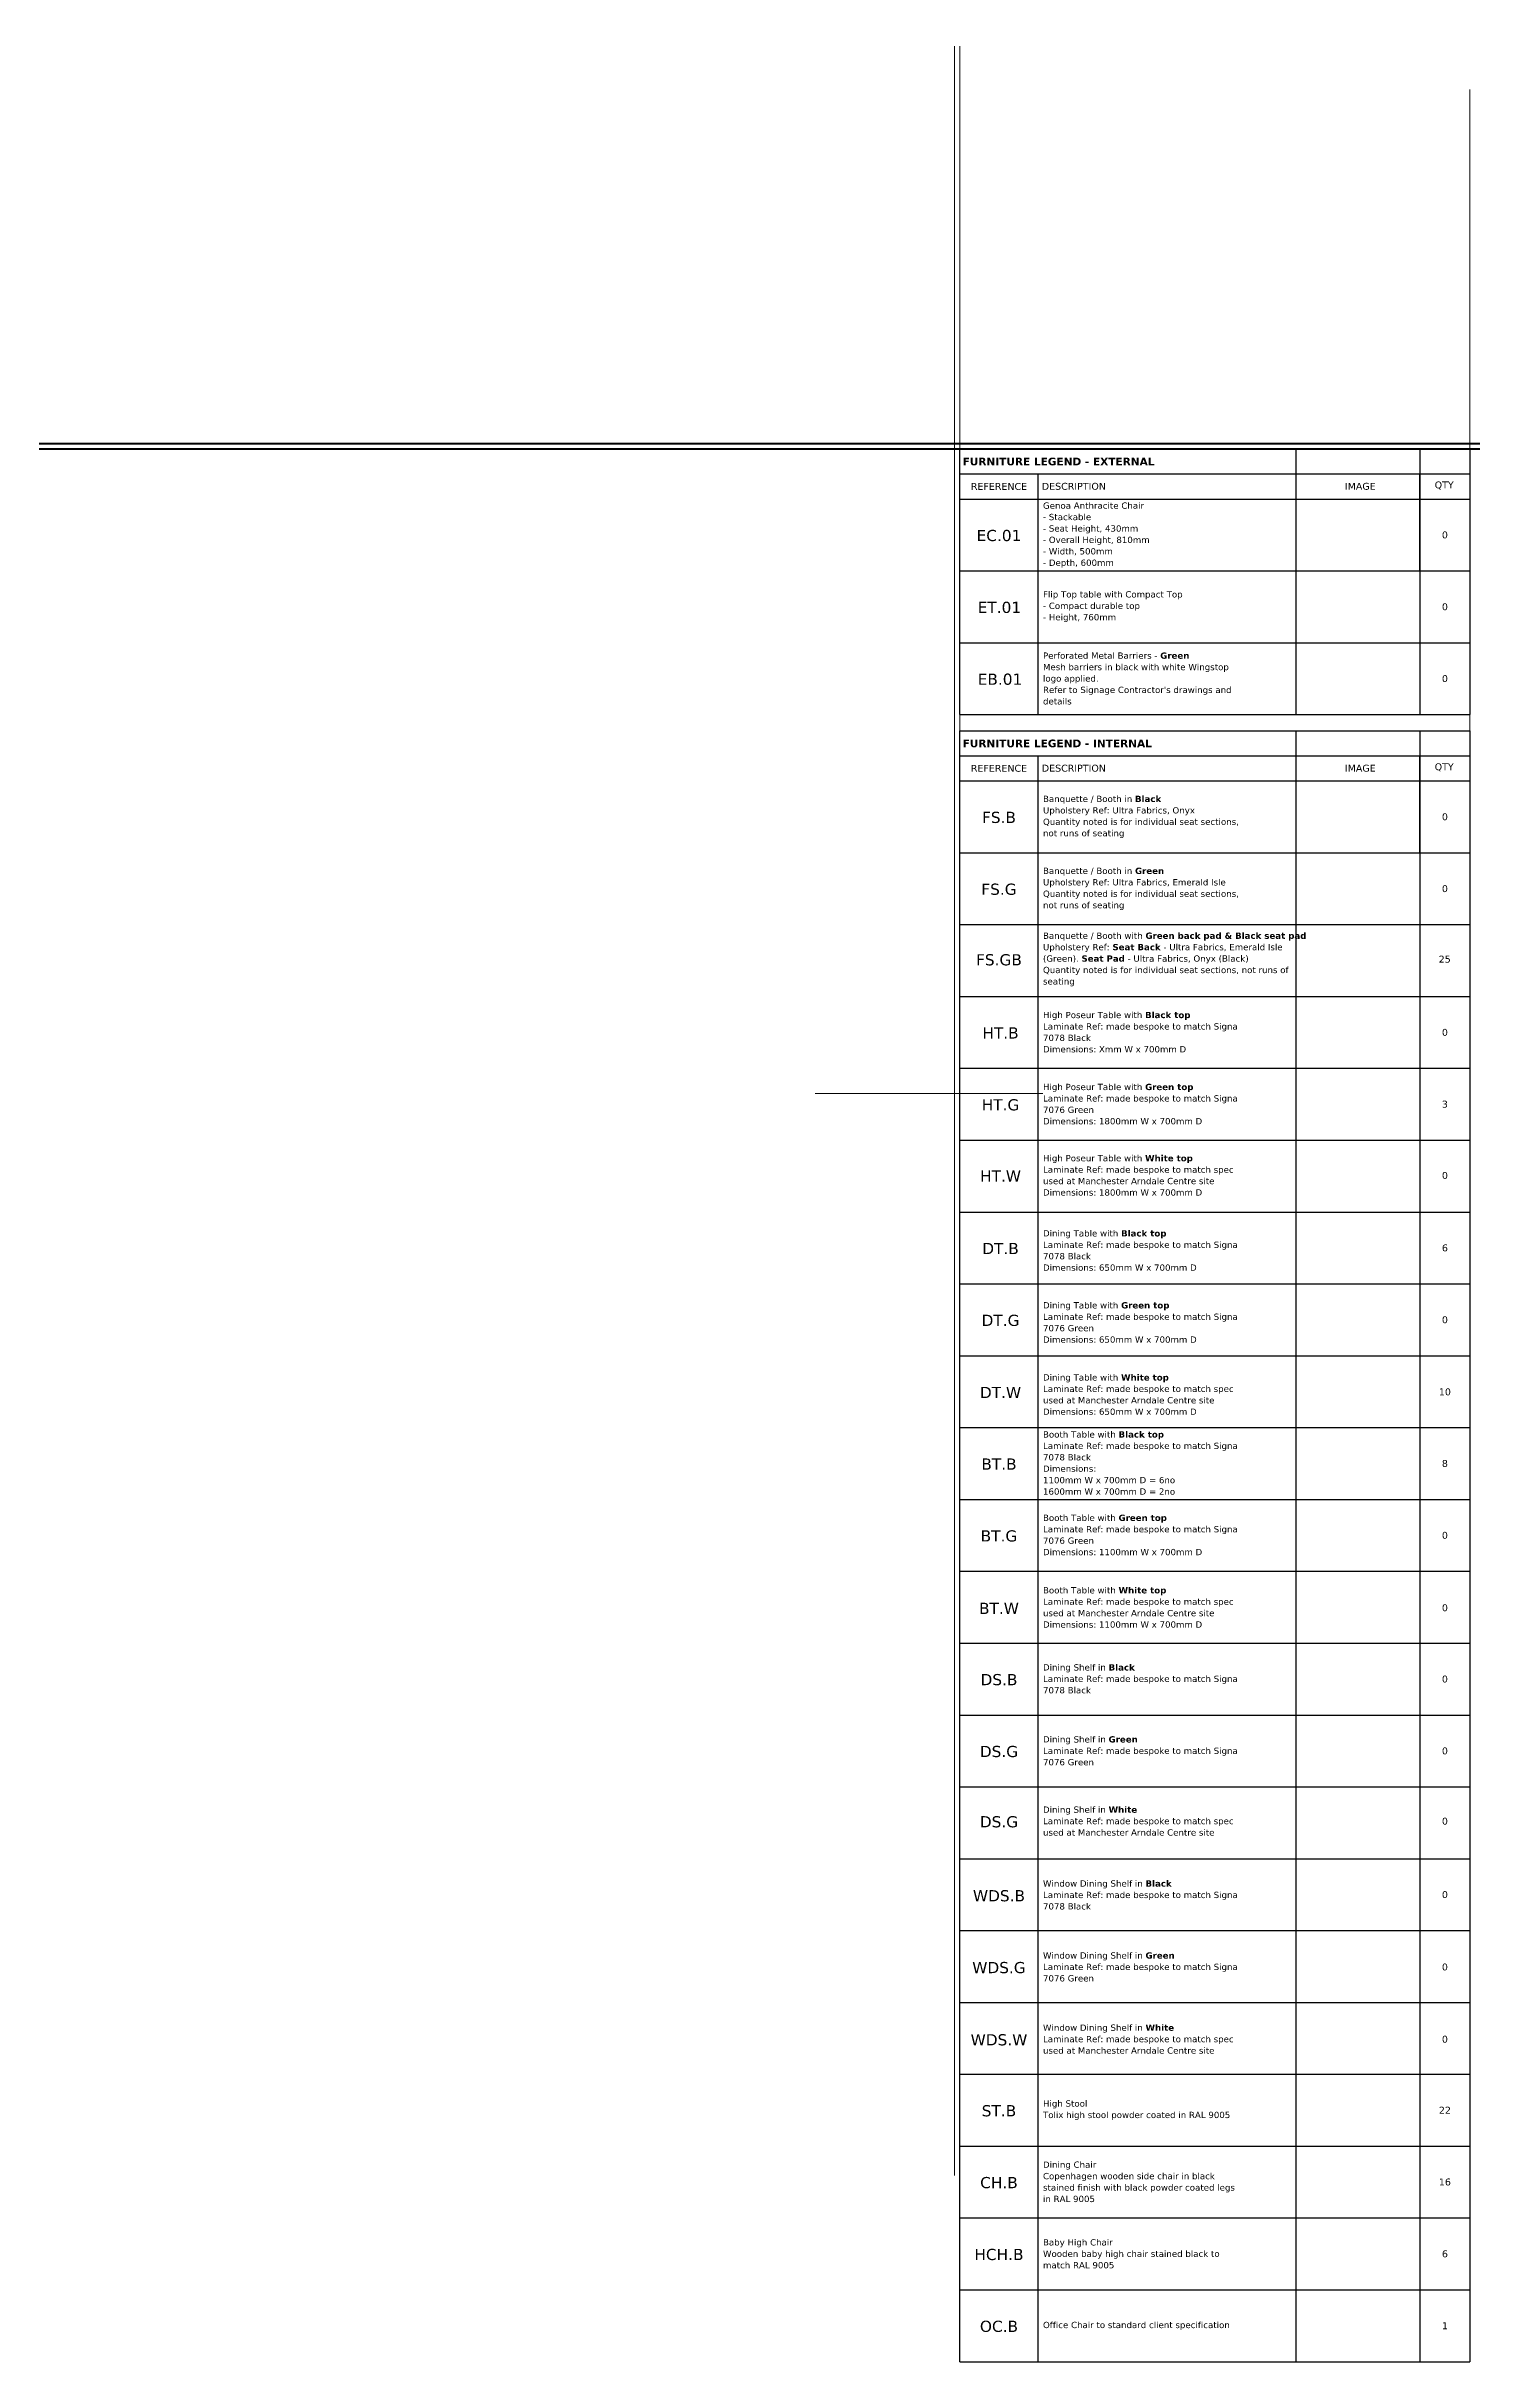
# Model space of a CAD drawing. Header units: millimetres. Extents: x -159872 to 386485, y -250577 to 158966.
# Drawn here: x -109778 to -83650, y 20937 to 63350 of the extents above; entities that cross this region are included whole.
import ezdxf

# ---------------------------------------------------------------- set-up
doc = ezdxf.new("R2010")
doc.units = ezdxf.units.MM
for name, color, linetype, lineweight in [('LDS-construction-lines', 6, 'Continuous', 9), ('LDS-ffe-furniture-external', 5, 'Continuous', 13), ('LDS-ffe-furniture-fixed', 4, 'Continuous', 25), ('LDS-ffe-furniture-loose', 5, 'Continuous', 13), ('LDS-ffe-furniture-notes', 5, 'Continuous', 13), ('LDS-ffe-planting', 6, 'Continuous', 13)]:
    doc.layers.add(name, color=color, linetype=linetype, lineweight=lineweight)
doc.styles.add('Verdana', font='Verdana.ttf')
doc.styles.add('Verdana (bold)', font='Verdana Bold.ttf')

msp = doc.modelspace()

# ---------------------------------------------------------------- linework, layer by layer
at = {"layer": 'LDS-construction-lines'}
for p, q in [((-93144.56519, 24345.23424), (-93144.56519, 63349.95103)), ((-93044.56519, 24345.23424), (-93044.56519, 63349.95103)), ((-83700, 21600), (-83700, 62560)), ((-91521.18591, 44169.44915), (-95694.74258, 44169.44915))]:
    msp.add_line(p, q, dxfattribs=at)
at = {"layer": 'LDS-construction-lines', "lineweight": 50}
for p, q in [((-119140.03631, 56076.83393), (-15000, 56076.83393)), ((-119140.03631, 55976.83393), (-15000, 55976.83393))]:
    msp.add_line(p, q, dxfattribs=at)
at = {"layer": 'LDS-ffe-furniture-notes', "color": 7, "lineweight": 25}
for p, q in [((-93044.56519, 55976.83393), (-83700, 55976.83393)), ((-93044.56519, 51108.42524), (-93044.56519, 55976.83393)), ((-86884.02271, 51108.42524), (-86884.02271, 55976.83393)), ((-84618.37214, 55976.83393), (-84618.37214, 51108.42524)), ((-83700, 55976.83393), (-83700, 51108.42524)), ((-93044.56519, 55516.95631), (-83700, 55516.95631)), ((-91610.46006, 51108.42524), (-91610.46006, 55516.95631)), ((-84618.37214, 53740.86087), (-84618.37214, 55516.95631)), ((-84618.37214, 53740.86087), (-84618.37214, 55516.95631)), ((-84618.37214, 53740.86087), (-84618.37214, 55516.95631)), ((-93044.56519, 55057.07869), (-83700, 55057.07869)), ((-93044.56519, 53740.86087), (-83700, 53740.86087)), ((-93044.56519, 52424.64306), (-83700, 52424.64306)), ((-93044.56519, 51108.42524), (-83700, 51108.42524)), ((-93044.56519, 50813.42524), (-83700, 50813.42524)), ((-93044.56519, 20936.87801), (-93044.56519, 50813.42524)), ((-86884.02271, 20936.87801), (-86884.02271, 50813.42524)), ((-84618.37214, 50813.42524), (-84618.37214, 20936.87801)), ((-83700, 50813.42524), (-83700, 20936.87801)), ((-93044.56519, 50353.54762), (-83700, 50353.54762)), ((-91610.46006, 20936.87801), (-91610.46006, 50353.54762)), ((-84618.37214, 48577.45219), (-84618.37214, 50353.54762)), ((-84618.37214, 48577.45219), (-84618.37214, 50353.54762)), ((-84618.37214, 48577.45219), (-84618.37214, 50353.54762)), ((-93044.56519, 49893.67001), (-83700, 49893.67001)), ((-93044.56519, 48577.45219), (-83700, 48577.45219)), ((-93044.56519, 47261.23437), (-83700, 47261.23437)), ((-93044.56519, 45945.01655), (-83700, 45945.01655)), ((-93044.56519, 44628.79873), (-83700, 44628.79873)), ((-93044.56519, 43312.58092), (-83700, 43312.58092)), ((-93044.56519, 41996.3631), (-83700, 41996.3631)), ((-93044.56519, 40680.14528), (-83700, 40680.14528)), ((-93044.56519, 39363.92746), (-83700, 39363.92746)), ((-93044.56519, 38047.70965), (-83700, 38047.70965)), ((-93044.56519, 36731.49183), (-83700, 36731.49183)), ((-93044.56519, 35415.27401), (-83700, 35415.27401)), ((-93044.56519, 34099.05619), (-83700, 34099.05619)), ((-93044.56519, 34099.05619), (-83700, 34099.05619)), ((-93044.56519, 32782.83837), (-83700, 32782.83837)), ((-93044.56519, 31466.62056), (-83700, 31466.62056)), ((-93044.56519, 30150.40274), (-83700, 30150.40274)), ((-93044.56519, 30150.40274), (-83700, 30150.40274)), ((-93044.56519, 30150.40274), (-83700, 30150.40274)), ((-93044.56519, 30150.40274), (-83700, 30150.40274)), ((-93044.56519, 30150.40274), (-83700, 30150.40274)), ((-93044.56519, 28834.18492), (-83700, 28834.18492)), ((-93044.56519, 27517.9671), (-83700, 27517.9671)), ((-93044.56519, 26201.74929), (-83700, 26201.74929)), ((-93044.56519, 26201.74929), (-83700, 26201.74929)), ((-93044.56519, 26201.74929), (-83700, 26201.74929)), ((-93044.56519, 24885.53147), (-83700, 24885.53147)), ((-93044.56519, 24885.53147), (-83700, 24885.53147)), ((-93044.56519, 24885.53147), (-83700, 24885.53147)), ((-93044.56519, 23569.31365), (-83700, 23569.31365)), ((-93044.56519, 22253.09583), (-83700, 22253.09583)), ((-93044.56519, 20936.87801), (-83700, 20936.87801))]:
    msp.add_line(p, q, dxfattribs=at)

# ---------------------------------------------------------------- texts
at = {"layer": 'LDS-ffe-furniture-external', "color": 7, "char_height": 204.684606, "line_spacing_factor": 1.226296, "style": 'Verdana'}
for s, insert, attachment_point in [('EC.01', (-92327.51263, 54491.47106), 2), ('ET.01', (-92717.28797, 53175.25324), 1), ('EB.01', (-92717.28797, 51859.03542), 1)]:
    msp.add_mtext(s, dxfattribs=dict(at, insert=insert, attachment_point=attachment_point))
at = {"layer": 'LDS-ffe-furniture-fixed', "color": 7, "char_height": 204.684606, "attachment_point": 2, "line_spacing_factor": 1.226296, "style": 'Verdana'}
for s, insert in [('FS.B', (-92327.51263, 49328.06237)), ('FS.G', (-92327.51263, 48011.84455)), ('FS.GB', (-92327.51263, 46719.75509))]:
    msp.add_mtext(s, dxfattribs=dict(at, insert=insert))
at = {"layer": 'LDS-ffe-furniture-loose', "color": 7, "char_height": 204.684606, "attachment_point": 2, "line_spacing_factor": 1.226296, "style": 'Verdana'}
for s, insert in [('HT.B', (-92299.12504, 45379.40892)), ('HT.G', (-92299.12504, 44063.1911)), ('HT.W', (-92299.12504, 42758.39162)), ('DT.B', (-92299.12504, 41430.75546)), ('DT.G', (-92299.12504, 40114.53765)), ('DT.W', (-92299.12504, 38793.56836)), ('BT.B', (-92327.51263, 37482.10201)), ('BT.G', (-92327.51263, 36165.88419)), ('BT.W', (-92327.51263, 34838.61488)), ('DS.B', (-92327.51263, 33533.44856)), ('DS.G', (-92327.51263, 32217.23074)), ('DS.G', (-92327.51263, 30929.84527)), ('WDS.B', (-92327.51263, 29574.72857)), ('WDS.G', (-92327.51263, 28258.51076)), ('WDS.W', (-92327.51263, 26935.9171)), ('ST.B', (-92327.51263, 25636.14165)), ('ST.B', (-92327.51263, 25636.14165)), ('CH.B', (-92327.51263, 24319.92383)), ('HCH.B', (-92327.51263, 23003.70601)), ('OC.B', (-92327.51263, 21687.4882))]:
    msp.add_mtext(s, dxfattribs=dict(at, insert=insert))
at = {"layer": 'LDS-ffe-furniture-notes', "color": 7, "attachment_point": 4}
for s, insert, char_height, width, line_spacing_factor, style in [('FURNITURE LEGEND - EXTERNAL', (-92994.152, 55742.8027), 140.720667, 5242.3854073, 0.891852, 'Verdana (bold)'), ('DESCRIPTION', (-91542.12882, 55289.12094), 126.3611615, 1705.3571429, 0.993201, 'Verdana'), ('IMAGE', (-85990.94679, 55289.12094), 126.361162, 598.5453292, 0.993201, 'Verdana'), ('FURNITURE LEGEND - INTERNAL', (-92994.152, 50579.39402), 140.720667, 5242.3854073, 0.891852, 'Verdana (bold)'), ('DESCRIPTION', (-91542.12882, 50125.71225), 126.3611615, 1705.3571429, 0.993201, 'Verdana'), ('IMAGE', (-85990.94679, 50125.71225), 126.361162, 598.5453292, 0.993201, 'Verdana')]:
    msp.add_mtext(s, dxfattribs=dict(at, insert=insert, char_height=char_height, width=width, line_spacing_factor=line_spacing_factor, style=style))
at = {"layer": 'LDS-ffe-furniture-notes', "color": 7, "char_height": 126.361162, "attachment_point": 5, "line_spacing_factor": 0.993201, "style": 'Verdana'}
for insert in [(-92327.51263, 55287.0175), (-92327.51263, 50123.60881)]:
    msp.add_mtext('REFERENCE', dxfattribs=dict(at, insert=insert))
at = {"layer": 'LDS-ffe-furniture-notes', "color": 250, "attachment_point": 4, "line_spacing_factor": 1.090041, "style": 'Verdana'}
for s, insert, char_height, width in [('Genoa Anthracite Chair\\P- Stackable\\P- Seat Height, 430mm\\P- Overall Height, 810mm\\P- Width, 500mm\\P- Depth, 600mm', (-91521.18591, 54397.25411), 115.1350911, 3662.5079871), ('Flip Top table with Compact Top\\P- Compact durable top\\P- Height, 760mm', (-91521.18591, 53085.33556), 115.1350911, 3662.5079871), ("Perforated Metal Barriers - {\\fVerdana|b1|i0|c0|p0;Green\\P}Mesh barriers in black with white Wingstop logo applied.\\PRefer to Signage Contractor's drawings and details", (-91521.18591, 51769.11774), 115.1350911, 3662.5079871), ('Banquette / Booth in {\\fVerdana|b1|i0|c0|p0;Black}\\PUpholstery Ref: Ultra Fabrics, Onyx\\PQuantity noted is for individual seat sections, not runs of seating', (-91521.18591, 49233.84542), 115.1350911, 3662.5079871), ('Banquette / Booth in {\\fVerdana|b1|i0|c0|p0;Green}\\PUpholstery Ref: Ultra Fabrics, Emerald Isle\\PQuantity noted is for individual seat sections, not runs of seating', (-91521.18591, 47915.46345), 115.1350911, 3662.5079871), ('Banquette / Booth with {\\fVerdana|b1|i0|c0|p0;Green back pad & Black seat pad}\\PUpholstery Ref: {\\fVerdana|b1|i0|c0|p0;Seat Back} - Ultra Fabrics, Emerald Isle (Green). {\\fVerdana|b1|i0|c0|p0;Seat Pad} - Ultra Fabrics, Onyx (Black) \\PQuantity noted is for individual seat sections, not runs of seating', (-91521.18591, 46623.374), 115.13509115, 4637.1632071), ('High Poseur Table with {\\fVerdana|b1|i0|c0|p0;Black top}\\PLaminate Ref: made bespoke to match Signa 7078 Black\\PDimensions: {\\C1;Xmm} W x 700mm D', (-91521.18591, 45290.78747), 115.1350911, 3662.5079871), ('High Poseur Table with {\\fVerdana|b1|i0|c0|p0;Green top}\\PLaminate Ref: made bespoke to match Signa 7076 Green\\PDimensions: {\\C1;1800mm }W x 700mm D', (-91521.18591, 43972.4055), 115.1350911, 3662.5079871), ('High Poseur Table with {\\fVerdana|b1|i0|c0|p0;White top}\\PLaminate Ref: made bespoke to match spec used at Manchester Arndale Centre site\\PDimensions: {\\C1;1800mm }W x 700mm D', (-91521.18591, 42667.60603), 115.1350911, 3662.5079871), ('Dining Table with {\\fVerdana|b1|i0|c0|p0;Black top}\\PLaminate Ref: made bespoke to match Signa 7078 Black\\PDimensions: 650mm W x 700mm D', (-91521.18591, 41291.11607), 115.1350911, 3662.5079871), ('Dining Table with {\\fVerdana|b1|i0|c0|p0;Green top}\\PLaminate Ref: made bespoke to match Signa 7076 Green\\PDimensions: 650mm W x 700mm D', (-91521.18591, 39972.73411), 115.1350911, 3662.5079871), ('Dining Table with {\\fVerdana|b1|i0|c0|p0;White top}\\PLaminate Ref: made bespoke to match spec used at Manchester Arndale Centre site\\PDimensions: 650mm W x 700mm D', (-91521.18591, 38651.76482), 115.1350911, 3662.5079871), ('Booth Table with {\\fVerdana|b1|i0|c0|p0;Black top}\\PLaminate Ref: made bespoke to match Signa 7078 Black\\PDimensions: \\P{\\C1;1100mm W x 700mm D = 6no\\P1600mm W x 700mm D = 2no}', (-91521.18591, 37398.59695), 115.1350911, 3662.5079871), ('Booth Table with {\\fVerdana|b1|i0|c0|p0;Green top}\\PLaminate Ref: made bespoke to match Signa 7076 Green\\PDimensions: 1100mm W x 700mm D', (-91521.18591, 36080.21499), 115.1350911, 3662.5079871), ('Booth Table with {\\fVerdana|b1|i0|c0|p0;White top}\\PLaminate Ref: made bespoke to match spec used at Manchester Arndale Centre site\\PDimensions: 1100mm W x 700mm D', (-91521.18591, 34752.94567), 115.1350911, 3662.5079871), ('Dining Shelf in {\\fVerdana|b1|i0|c0|p0;Black}\\PLaminate Ref: made bespoke to match Signa 7078 Black', (-91521.18591, 33444.82711), 115.1350911, 3662.5079871), ('Dining Shelf in {\\fVerdana|b1|i0|c0|p0;Green}\\PLaminate Ref: made bespoke to match Signa 7076 Green', (-91521.18591, 32126.44514), 115.1350911, 3662.5079871), ('Dining Shelf in {\\fVerdana|b1|i0|c0|p0;White}\\PLaminate Ref: made bespoke to match spec used at Manchester Arndale Centre site', (-91521.18591, 30839.05968), 115.1350911, 3662.5079871), ('Window Dining Shelf in {\\fVerdana|b1|i0|c0|p0;Black}\\PLaminate Ref: made bespoke to match Signa 7078 Black', (-91521.18591, 29486.10713), 115.1350911, 3662.5079871), ('Window Dining Shelf in {\\fVerdana|b1|i0|c0|p0;Green}\\PLaminate Ref: made bespoke to match Signa 7076 Green', (-91521.18591, 28167.72516), 115.1350911, 3662.5079871), ('Window Dining Shelf in {\\fVerdana|b1|i0|c0|p0;White}\\PLaminate Ref: made bespoke to match spec used at Manchester Arndale Centre site', (-91521.18591, 26845.13151), 115.1350911, 3662.5079871), ('High Stool\\PTolix high stool powder coated in RAL 9005', (-91521.18591, 25545.35605), 115.1350911, 3662.5079871), ('Dining Chair\\PCopenhagen wooden side chair in black stained finish with black powder coated legs in RAL 9005', (-91521.18591, 24231.30238), 115.1350911, 3662.5079871), ('Baby High Chair\\PWooden baby high chair stained black to match RAL 9005', (-91521.18591, 22912.92042), 115.1350911, 3662.5079871), ('Office Chair to standard client specification', (-91521.18591, 21593.27124), 115.1350911, 3662.5079871)]:
    msp.add_mtext(s, dxfattribs=dict(at, insert=insert, char_height=char_height, width=width))
at = {"layer": 'LDS-ffe-furniture-notes', "color": 1, "attachment_point": 5, "line_spacing_factor": 0.993201, "style": 'Verdana'}
for s, insert, char_height in [('0', (-84159.18607, 54398.96978), 126.36116), ('0', (-84159.18607, 53082.75197), 126.36116), ('0', (-84159.18607, 51766.53415), 126.36116), ('25', (-84161.91132, 46627.25382), 126.361162), ('0', (-84159.18607, 40022.03637), 126.36116), ('10', (-84159.18607, 38701.06708), 126.361162), ('22', (-84159.18607, 25543.64038), 126.361162), ('16', (-84159.18607, 24227.42256), 126.361162)]:
    msp.add_mtext(s, dxfattribs=dict(at, insert=insert, char_height=char_height))
at = {"layer": 'LDS-ffe-furniture-notes', "color": 1, "char_height": 126.36116, "width": 160.7142857, "attachment_point": 5, "line_spacing_factor": 0.993201, "style": 'Verdana'}
for s, insert in [('0', (-84159.18607, 49235.5611)), ('0', (-84159.18607, 47919.34328)), ('0', (-84159.18607, 45286.90764)), ('3', (-84159.18607, 43970.68983)), ('0', (-84159.18607, 42665.89035)), ('6', (-84159.18607, 41338.25419)), ('8', (-84159.18607, 37389.60074)), ('0', (-84159.18607, 36073.38292)), ('0', (-84159.18607, 34746.1136)), ('0', (-84159.18607, 33440.94728)), ('0', (-84159.18607, 32124.72947)), ('0', (-84159.18607, 30837.344)), ('0', (-84159.18607, 29492.29383)), ('0', (-84159.18607, 28166.00948)), ('0', (-84159.18607, 26843.41583)), ('6', (-84159.18607, 22911.20474)), ('1', (-84159.18607, 21594.98692))]:
    msp.add_mtext(s, dxfattribs=dict(at, insert=insert))
at = {"layer": 'LDS-ffe-planting', "color": 7, "char_height": 126.361162, "attachment_point": 4, "line_spacing_factor": 0.993201, "style": 'Verdana'}
for insert in [(-84346.57537, 55304.52047), (-84346.57537, 50141.11178)]:
    msp.add_mtext('QTY', dxfattribs=dict(at, insert=insert))

doc.saveas('drawing.dxf')
